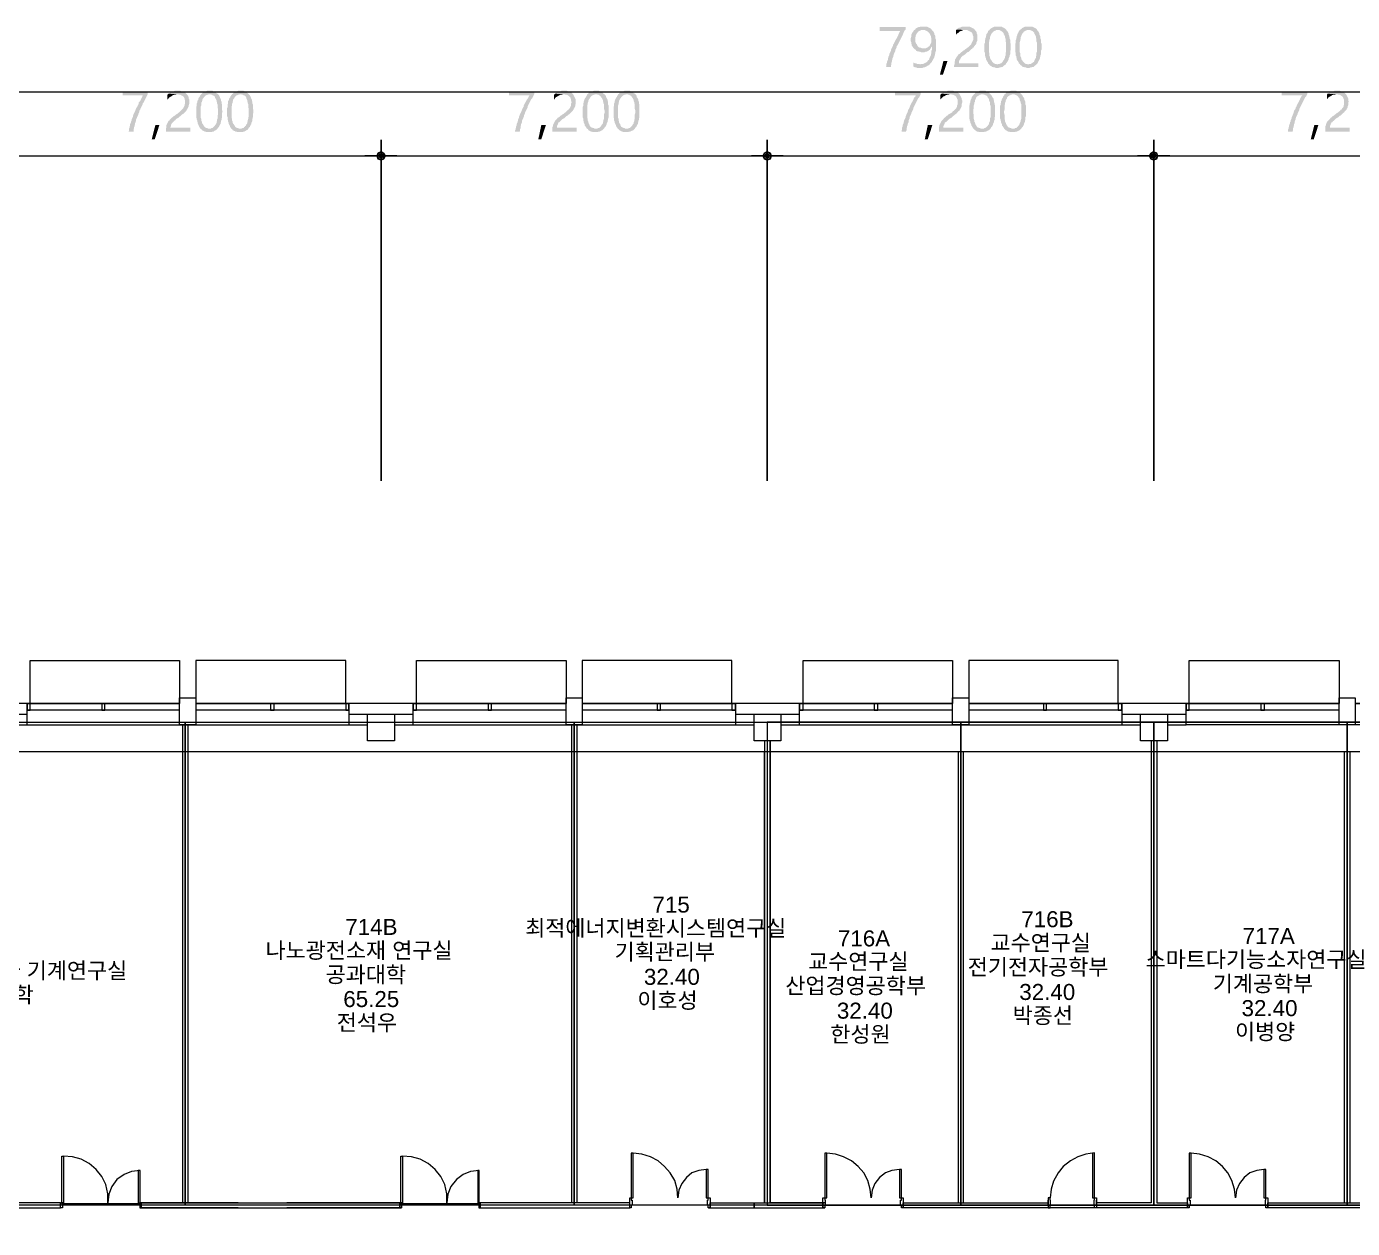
# Model space of a CAD drawing. Header units: millimetres. Extents: x -750 to 90962, y 11972 to 66109.
# Drawn here: x 33475 to 58176, y 28030 to 50419 of the extents above; entities that cross this region are included whole.
import ezdxf

# ---------------------------------------------------------------- set-up
doc = ezdxf.new("R2010")
doc.units = ezdxf.units.MM
for name, color, linetype in [('PDF_문자', 7, 'Continuous'), ('PDF_솔리드 채우기', 7, 'Continuous'), ('PDF_형상', 7, 'Continuous')]:
    doc.layers.add(name, color=color, linetype=linetype)
doc.styles.add('PDF 맑은고딕', font='Arial.ttf')

msp = doc.modelspace()

# ---------------------------------------------------------------- hatches: boundary and pattern name
at = {"layer": 'PDF_솔리드 채우기', "transparency": 33554559}
for points in [[(49851, 50409), (49371, 50409), (49371, 50334), (49748, 50334), (49748, 50334), (49738, 50315), (49729, 50296), (49720, 50278), (49710, 50249), (49701, 50231), (49691, 50212), (49682, 50193), (49673, 50183), (49663, 50165), (49654, 50146), (49644, 50127), (49635, 50108), (49625, 50089), (49616, 50071), (49616, 50061), (49607, 50042), (49597, 50023), (49588, 50005), (49578, 49986), (49578, 49967), (49569, 49948), (49560, 49929), (49550, 49911), (49550, 49892), (49541, 49873), (49531, 49854), (49531, 49845), (49522, 49816), (49522, 49798), (49513, 49779), (49503, 49760), (49503, 49741), (49494, 49722), (49494, 49694), (49494, 49675), (49484, 49666), (49578, 49666), (49578, 49675), (49578, 49694), (49588, 49713), (49588, 49732), (49588, 49741), (49597, 49769), (49597, 49788), (49607, 49807), (49607, 49826), (49616, 49845), (49625, 49863), (49625, 49882), (49635, 49911), (49644, 49929), (49654, 49948), (49663, 49976), (49663, 49986), (49673, 50005), (49682, 50023), (49682, 50042), (49691, 50061), (49701, 50071), (49710, 50089), (49720, 50108), (49729, 50127), (49738, 50146), (49748, 50165), (49757, 50183), (49767, 50202), (49776, 50221), (49785, 50240), (49795, 50259), (49804, 50278), (49814, 50306), (49823, 50325), (49833, 50343), (49851, 50362)], [(50190, 50419), (50171, 50419), (50153, 50419), (50134, 50419), (50115, 50409), (50096, 50409), (50077, 50400), (50058, 50391), (50040, 50381), (50030, 50362), (50011, 50353), (50002, 50343), (49993, 50325), (49983, 50315), (49974, 50296), (49964, 50278), (49955, 50259), (49955, 50240), (49955, 50221), (49945, 50193), (49945, 50174), (49945, 50155), (49955, 50127), (49955, 50108), (49964, 50089), (49964, 50071), (49974, 50052), (49983, 50042), (49993, 50023), (50011, 50005), (50181, 50014), (50181, 50014), (50153, 50014), (50134, 50023), (50115, 50023), (50096, 50033), (50087, 50042), (50068, 50061), (50068, 50071), (50058, 50089), (50049, 50099), (50040, 50118), (50030, 50146), (50030, 50165), (50030, 50183), (50030, 50193), (50030, 50212), (50040, 50231), (50040, 50249), (50049, 50268), (50058, 50287), (50068, 50306), (50077, 50306), (50087, 50325), (50105, 50334), (50124, 50343), (50143, 50353), (50162, 50353), (50181, 50353), (50341, 50353), (50331, 50372), (50322, 50381), (50303, 50391), (50284, 50400), (50265, 50409), (50247, 50419), (50228, 50419), (50209, 50419)], [(50981, 50419), (50971, 50419), (50953, 50419), (50924, 50419), (50905, 50419), (50887, 50409), (50868, 50400), (50849, 50400), (50830, 50391), (50821, 50381), (50802, 50362), (50962, 50353), (50981, 50353), (51000, 50353), (51018, 50343), (51037, 50334), (51056, 50325), (51075, 50315), (51084, 50306), (51094, 50287), (51103, 50278), (51103, 50259), (51113, 50231), (51113, 50212), (51113, 50193), (51113, 50174), (51103, 50155), (51094, 50136), (51084, 50118), (51075, 50099), (51075, 50089), (51056, 50071), (51047, 50061), (51037, 50052), (51018, 50033), (51000, 50023), (50981, 50005), (50962, 49995), (50943, 49976), (50924, 49967), (50905, 49948), (50887, 49939), (50868, 49920), (50858, 49911), (50840, 49901), (50830, 49892), (50821, 49873), (50802, 49854), (50793, 49835), (50783, 49816), (50774, 49807), (50774, 49798), (50774, 49779), (50764, 49760), (50764, 49741), (50764, 49722), (50755, 49694), (50755, 49666), (51207, 49666), (51207, 49732), (50849, 49732), (50849, 49741), (50849, 49760), (50849, 49779), (50858, 49798), (50868, 49807), (50877, 49826), (50887, 49845), (50905, 49863), (50905, 49863), (50915, 49873), (50934, 49882), (50943, 49892), (50962, 49901), (50981, 49920), (51000, 49939), (51028, 49948), (51037, 49958), (51056, 49976), (51075, 49995), (51094, 50005), (51103, 50023), (51122, 50033), (51131, 50052), (51141, 50061), (51150, 50080), (51160, 50080), (51169, 50099), (51169, 50118), (51178, 50136), (51188, 50155), (51188, 50174), (51188, 50193), (51188, 50221), (51188, 50221), (51188, 50249), (51188, 50268), (51178, 50287), (51178, 50306), (51169, 50325), (51160, 50334), (51141, 50353), (51131, 50372), (51131, 50372), (51113, 50381), (51094, 50391), (51075, 50400), (51056, 50409), (51037, 50419), (51018, 50419), (51000, 50419)], [(51574, 50419), (51564, 50419), (51545, 50419), (51527, 50419), (51508, 50419), (51489, 50409), (51470, 50400), (51451, 50391), (51442, 50381), (51423, 50372), (51414, 50353), (51564, 50353), (51574, 50353), (51583, 50353), (51602, 50353), (51611, 50343), (51621, 50343), (51630, 50334), (51649, 50325), (51658, 50315), (51668, 50306), (51677, 50296), (51677, 50278), (51687, 50268), (51696, 50249), (51705, 50231), (51705, 50212), (51715, 50183), (51715, 50165), (51715, 50136), (51724, 50118), (51724, 50089), (51724, 50061), (51724, 50033), (51724, 50005), (51724, 49976), (51724, 49948), (51715, 49929), (51715, 49901), (51715, 49882), (51705, 49863), (51705, 49835), (51696, 49826), (51687, 49807), (51677, 49788), (51668, 49779), (51658, 49760), (51649, 49751), (51640, 49741), (51630, 49732), (51621, 49732), (51602, 49722), (51593, 49722), (51583, 49722), (51564, 49713), (51715, 49713), (51724, 49732), (51743, 49751), (51743, 49760), (51753, 49769), (51762, 49788), (51771, 49807), (51771, 49826), (51781, 49845), (51790, 49863), (51790, 49882), (51800, 49901), (51800, 49920), (51800, 49939), (51800, 49967), (51809, 49986), (51809, 50014), (51809, 50042), (51809, 50042), (51809, 50071), (51809, 50099), (51800, 50118), (51800, 50146), (51800, 50174), (51790, 50193), (51790, 50212), (51781, 50231), (51781, 50249), (51771, 50268), (51771, 50287), (51762, 50306), (51753, 50325), (51743, 50334), (51734, 50343), (51724, 50362), (51715, 50372), (51705, 50381), (51687, 50391), (51677, 50400), (51668, 50400), (51649, 50409), (51640, 50419), (51621, 50419), (51602, 50419), (51593, 50419)], [(52148, 50419), (52138, 50419), (52120, 50419), (52101, 50419), (52082, 50419), (52063, 50409), (52044, 50400), (52025, 50391), (52016, 50381), (51997, 50372), (51988, 50353), (52138, 50353), (52148, 50353), (52157, 50353), (52176, 50353), (52185, 50343), (52195, 50343), (52214, 50334), (52223, 50325), (52233, 50315), (52242, 50306), (52251, 50296), (52251, 50278), (52261, 50268), (52270, 50249), (52280, 50231), (52280, 50212), (52289, 50183), (52289, 50165), (52289, 50136), (52298, 50118), (52298, 50089), (52298, 50061), (52298, 50033), (52298, 50005), (52298, 49976), (52298, 49948), (52289, 49929), (52289, 49901), (52289, 49882), (52280, 49863), (52280, 49835), (52270, 49826), (52261, 49807), (52251, 49788), (52251, 49779), (52242, 49760), (52223, 49751), (52214, 49741), (52204, 49732), (52195, 49732), (52185, 49722), (52167, 49722), (52157, 49722), (52138, 49713), (52289, 49713), (52308, 49732), (52317, 49751), (52317, 49760), (52327, 49769), (52336, 49788), (52345, 49807), (52355, 49826), (52355, 49845), (52364, 49863), (52364, 49882), (52374, 49901), (52374, 49920), (52374, 49939), (52374, 49967), (52383, 49986), (52383, 50014), (52383, 50042), (52383, 50042), (52383, 50071), (52383, 50099), (52374, 50118), (52374, 50146), (52374, 50174), (52364, 50193), (52364, 50212), (52364, 50231), (52355, 50249), (52345, 50268), (52345, 50287), (52336, 50306), (52327, 50325), (52317, 50334), (52308, 50343), (52298, 50362), (52289, 50372), (52280, 50381), (52261, 50391), (52251, 50400), (52242, 50400), (52223, 50409), (52214, 50419), (52195, 50419), (52176, 50419), (52167, 50419)], [(50341, 50353), (50181, 50353), (50190, 50353), (50209, 50353), (50228, 50343), (50247, 50334), (50265, 50325), (50275, 50315), (50294, 50296), (50294, 50296), (50303, 50278), (50313, 50259), (50322, 50240), (50322, 50221), (50331, 50202), (50331, 50183), (50331, 50155), (50331, 50146), (50331, 50127), (50322, 50108), (50313, 50089), (50303, 50071), (50294, 50052), (50275, 50042), (50341, 50042), (50341, 50033), (50341, 50014), (50341, 49986), (50331, 49967), (50331, 49939), (50331, 49920), (50322, 49901), (50322, 49882), (50313, 49863), (50303, 49845), (50294, 49826), (50294, 49816), (50284, 49798), (50275, 49798), (50265, 49779), (50247, 49760), (50237, 49751), (50218, 49741), (50200, 49732), (50181, 49722), (50162, 49722), (50143, 49722), (50124, 49713), (50303, 49713), (50313, 49732), (50331, 49751), (50341, 49760), (50341, 49769), (50350, 49779), (50360, 49798), (50369, 49816), (50378, 49826), (50388, 49845), (50388, 49863), (50397, 49882), (50397, 49901), (50407, 49920), (50407, 49939), (50416, 49967), (50416, 49986), (50416, 50005), (50416, 50033), (50416, 50061), (50416, 50080), (50416, 50108), (50416, 50127), (50416, 50155), (50416, 50174), (50407, 50193), (50407, 50212), (50407, 50240), (50397, 50259), (50388, 50268), (50388, 50287), (50378, 50306), (50369, 50325), (50360, 50334), (50360, 50334)], [(50802, 50362), (50793, 50353), (50793, 50268), (50793, 50268), (50802, 50287), (50821, 50296), (50840, 50306), (50858, 50325), (50877, 50334), (50887, 50334), (50905, 50343), (50924, 50353), (50943, 50353), (50962, 50353)], [(51414, 50353), (51395, 50343), (51385, 50325), (51385, 50315), (51376, 50306), (51367, 50287), (51357, 50278), (51357, 50259), (51348, 50240), (51348, 50221), (51338, 50202), (51338, 50183), (51329, 50165), (51329, 50146), (51329, 50118), (51320, 50099), (51320, 50071), (51320, 50042), (51320, 50023), (51320, 49995), (51320, 49976), (51320, 49948), (51329, 49929), (51329, 49911), (51329, 49882), (51338, 49863), (51338, 49845), (51348, 49826), (51348, 49807), (51357, 49788), (51367, 49779), (51376, 49760), (51385, 49751), (51385, 49732), (51404, 49722), (51414, 49703), (51423, 49694), (51442, 49685), (51461, 49666), (51480, 49666), (51498, 49656), (51517, 49656), (51536, 49647), (51555, 49647), (51555, 49647), (51583, 49647), (51602, 49656), (51621, 49656), (51640, 49666), (51658, 49666), (51668, 49675), (51687, 49694), (51705, 49703), (51715, 49713), (51564, 49713), (51555, 49713), (51536, 49722), (51527, 49722), (51517, 49722), (51498, 49732), (51489, 49741), (51480, 49751), (51470, 49760), (51461, 49769), (51451, 49788), (51442, 49798), (51433, 49816), (51423, 49835), (51423, 49854), (51414, 49873), (51414, 49892), (51414, 49920), (51404, 49939), (51404, 49967), (51404, 49995), (51404, 50023), (51404, 50052), (51404, 50080), (51404, 50099), (51404, 50127), (51414, 50155), (51414, 50174), (51423, 50193), (51423, 50221), (51433, 50240), (51433, 50249), (51442, 50268), (51451, 50287), (51461, 50296), (51470, 50306), (51480, 50325), (51489, 50325), (51498, 50334), (51517, 50343), (51527, 50343), (51536, 50353), (51555, 50353), (51564, 50353)], [(51988, 50353), (51969, 50343), (51960, 50325), (51960, 50315), (51950, 50306), (51941, 50287), (51931, 50278), (51931, 50259), (51922, 50240), (51922, 50221), (51913, 50202), (51913, 50183), (51903, 50165), (51903, 50146), (51903, 50118), (51894, 50099), (51894, 50071), (51894, 50042), (51894, 50023), (51894, 49995), (51894, 49976), (51894, 49948), (51903, 49929), (51903, 49911), (51903, 49882), (51913, 49863), (51913, 49845), (51922, 49826), (51922, 49807), (51931, 49788), (51941, 49779), (51950, 49760), (51960, 49751), (51960, 49732), (51978, 49722), (51988, 49703), (52007, 49694), (52016, 49685), (52035, 49666), (52054, 49666), (52073, 49656), (52091, 49656), (52110, 49647), (52129, 49647), (52129, 49647), (52157, 49647), (52176, 49656), (52195, 49656), (52214, 49666), (52233, 49666), (52242, 49675), (52261, 49694), (52280, 49703), (52289, 49713), (52138, 49713), (52129, 49713), (52110, 49722), (52101, 49722), (52091, 49722), (52073, 49732), (52063, 49741), (52054, 49751), (52044, 49760), (52035, 49769), (52025, 49788), (52016, 49798), (52007, 49816), (52007, 49835), (51997, 49854), (51988, 49873), (51988, 49892), (51988, 49920), (51978, 49939), (51978, 49967), (51978, 49995), (51978, 50023), (51978, 50052), (51978, 50080), (51978, 50099), (51978, 50127), (51988, 50155), (51988, 50174), (51997, 50193), (51997, 50221), (52007, 50240), (52007, 50249), (52016, 50268), (52025, 50287), (52035, 50296), (52044, 50306), (52054, 50325), (52063, 50325), (52073, 50334), (52091, 50343), (52101, 50343), (52110, 50353), (52129, 50353), (52138, 50353)], [(50275, 50042), (50265, 50033), (50247, 50023), (50228, 50014), (50209, 50014), (50181, 50014), (50011, 50005), (50021, 49995), (50040, 49986), (50049, 49967), (50068, 49958), (50087, 49958), (50105, 49948), (50124, 49948), (50143, 49939), (50171, 49939), (50181, 49939), (50200, 49939), (50218, 49948), (50237, 49948), (50256, 49958), (50275, 49967), (50284, 49976), (50303, 49986), (50313, 50005), (50322, 50023), (50341, 50042), (50341, 50042)], [(49993, 49751), (49993, 49675), (49993, 49675), (50011, 49666), (50030, 49656), (50049, 49656), (50068, 49647), (50096, 49647), (50115, 49647), (50124, 49647), (50143, 49647), (50162, 49647), (50181, 49656), (50200, 49656), (50218, 49666), (50237, 49675), (50256, 49685), (50275, 49694), (50284, 49703), (50303, 49713), (50124, 49713), (50105, 49722), (50087, 49722), (50068, 49722), (50049, 49732), (50030, 49732), (50011, 49741)], [(35734, 49214), (35263, 49214), (35263, 49139), (35640, 49139), (35640, 49129), (35630, 49111), (35621, 49092), (35611, 49073), (35602, 49054), (35593, 49035), (35574, 49016), (35564, 48998), (35564, 48979), (35555, 48960), (35545, 48941), (35536, 48922), (35527, 48913), (35517, 48894), (35508, 48875), (35508, 48866), (35498, 48847), (35489, 48828), (35480, 48809), (35470, 48791), (35461, 48762), (35461, 48743), (35451, 48725), (35442, 48706), (35433, 48687), (35433, 48668), (35423, 48649), (35423, 48640), (35414, 48621), (35404, 48602), (35404, 48574), (35395, 48555), (35395, 48536), (35385, 48518), (35385, 48499), (35385, 48480), (35376, 48461), (35470, 48461), (35470, 48471), (35470, 48489), (35470, 48508), (35480, 48527), (35480, 48546), (35489, 48565), (35489, 48583), (35498, 48602), (35498, 48621), (35508, 48640), (35517, 48668), (35517, 48687), (35527, 48706), (35536, 48734), (35545, 48753), (35555, 48772), (35555, 48791), (35564, 48800), (35574, 48819), (35574, 48838), (35583, 48856), (35593, 48875), (35602, 48894), (35611, 48913), (35621, 48932), (35630, 48951), (35640, 48969), (35640, 48988), (35658, 49007), (35668, 49026), (35677, 49045), (35687, 49063), (35696, 49082), (35705, 49101), (35715, 49120), (35724, 49139), (35734, 49158)], [(36289, 49223), (36289, 49223), (36270, 49223), (36242, 49223), (36223, 49214), (36204, 49214), (36185, 49205), (36167, 49195), (36148, 49186), (36138, 49176), (36120, 49167), (36280, 49158), (36298, 49158), (36317, 49148), (36336, 49148), (36355, 49139), (36374, 49129), (36393, 49120), (36402, 49111), (36411, 49092), (36421, 49073), (36421, 49054), (36430, 49035), (36430, 49007), (36430, 48988), (36421, 48969), (36421, 48951), (36411, 48932), (36402, 48913), (36393, 48894), (36383, 48885), (36374, 48875), (36364, 48866), (36345, 48847), (36336, 48838), (36317, 48819), (36298, 48809), (36280, 48791), (36261, 48781), (36242, 48762), (36223, 48753), (36204, 48734), (36185, 48725), (36176, 48715), (36157, 48696), (36148, 48687), (36138, 48668), (36120, 48659), (36110, 48640), (36101, 48621), (36091, 48602), (36091, 48602), (36082, 48583), (36082, 48565), (36082, 48546), (36073, 48518), (36073, 48499), (36073, 48461), (36524, 48461), (36524, 48536), (36157, 48536), (36157, 48546), (36167, 48565), (36167, 48583), (36176, 48602), (36176, 48612), (36195, 48631), (36204, 48640), (36223, 48659), (36223, 48659), (36233, 48668), (36251, 48678), (36261, 48696), (36280, 48706), (36298, 48715), (36317, 48734), (36345, 48753), (36355, 48762), (36374, 48781), (36393, 48791), (36411, 48809), (36421, 48819), (36440, 48838), (36449, 48847), (36458, 48866), (36468, 48875), (36468, 48885), (36477, 48894), (36487, 48913), (36496, 48932), (36496, 48951), (36505, 48979), (36505, 48998), (36505, 49016), (36505, 49026), (36505, 49045), (36505, 49063), (36496, 49082), (36496, 49101), (36487, 49120), (36477, 49139), (36458, 49158), (36449, 49167), (36440, 49176), (36430, 49186), (36411, 49195), (36393, 49205), (36374, 49214), (36355, 49214), (36336, 49223), (36317, 49223)], [(36120, 49167), (36101, 49148), (36101, 49063), (36110, 49063), (36120, 49082), (36138, 49101), (36157, 49111), (36176, 49120), (36185, 49129), (36204, 49139), (36223, 49148), (36242, 49148), (36261, 49158), (36280, 49158)], [(36731, 49158), (36713, 49139), (36703, 49120), (36703, 49120), (36694, 49101), (36684, 49092), (36675, 49073), (36675, 49054), (36665, 49045), (36656, 49026), (36656, 49007), (36647, 48988), (36647, 48960), (36647, 48941), (36637, 48922), (36637, 48894), (36637, 48875), (36637, 48847), (36637, 48819), (36637, 48800), (36637, 48772), (36637, 48753), (36637, 48725), (36647, 48706), (36647, 48687), (36656, 48668), (36656, 48649), (36665, 48631), (36665, 48612), (36675, 48593), (36684, 48574), (36684, 48565), (36694, 48546), (36703, 48536), (36713, 48518), (36731, 48508), (36741, 48489), (36760, 48480), (36778, 48471), (36797, 48461), (36807, 48461), (36835, 48452), (36854, 48452), (36873, 48452), (36873, 48452), (36891, 48452), (36920, 48452), (36938, 48461), (36957, 48461), (36967, 48471), (36985, 48480), (37004, 48489), (37014, 48499), (37033, 48518), (36882, 48518), (36873, 48518), (36854, 48518), (36844, 48527), (36825, 48527), (36816, 48536), (36807, 48536), (36797, 48546), (36788, 48555), (36778, 48574), (36769, 48583), (36760, 48602), (36750, 48612), (36741, 48631), (36741, 48649), (36731, 48668), (36731, 48696), (36722, 48715), (36722, 48743), (36722, 48772), (36722, 48800), (36722, 48828), (36722, 48847), (36722, 48875), (36722, 48903), (36722, 48932), (36731, 48951), (36731, 48979), (36731, 48998), (36741, 49016), (36750, 49035), (36750, 49054), (36760, 49073), (36769, 49082), (36778, 49101), (36788, 49111), (36797, 49120), (36807, 49129), (36816, 49139), (36825, 49139), (36844, 49148), (36854, 49148), (36873, 49158), (36882, 49158)], [(36891, 49223), (36882, 49223), (36863, 49223), (36844, 49223), (36825, 49214), (36807, 49205), (36788, 49205), (36769, 49195), (36760, 49186), (36741, 49167), (36731, 49158), (36882, 49158), (36891, 49158), (36901, 49158), (36910, 49148), (36929, 49148), (36938, 49139), (36948, 49139), (36957, 49129), (36976, 49120), (36985, 49111), (36985, 49092), (36995, 49082), (37004, 49063), (37014, 49045), (37014, 49026), (37023, 49007), (37023, 48988), (37033, 48969), (37033, 48941), (37033, 48913), (37042, 48885), (37042, 48856), (37042, 48828), (37042, 48809), (37042, 48781), (37033, 48753), (37033, 48725), (37033, 48706), (37023, 48678), (37023, 48659), (37014, 48640), (37014, 48621), (37004, 48602), (36995, 48593), (36985, 48574), (36976, 48565), (36967, 48555), (36957, 48546), (36948, 48536), (36938, 48527), (36920, 48527), (36910, 48518), (36891, 48518), (36882, 48518), (37033, 48518), (37042, 48536), (37061, 48546), (37061, 48555), (37070, 48574), (37080, 48593), (37089, 48602), (37089, 48621), (37098, 48640), (37098, 48659), (37108, 48678), (37108, 48696), (37117, 48725), (37117, 48743), (37117, 48762), (37117, 48791), (37117, 48809), (37127, 48838), (37127, 48838), (37117, 48866), (37117, 48894), (37117, 48922), (37117, 48951), (37117, 48969), (37108, 48988), (37108, 49016), (37098, 49035), (37098, 49054), (37089, 49073), (37080, 49092), (37080, 49101), (37070, 49120), (37061, 49139), (37051, 49148), (37042, 49158), (37033, 49167), (37014, 49176), (37004, 49186), (36995, 49195), (36976, 49205), (36967, 49214), (36948, 49214), (36938, 49223), (36920, 49223), (36901, 49223)], [(37305, 49158), (37287, 49139), (37277, 49120), (37277, 49120), (37268, 49101), (37258, 49092), (37249, 49073), (37249, 49054), (37240, 49045), (37230, 49026), (37230, 49007), (37230, 48988), (37221, 48960), (37221, 48941), (37221, 48922), (37211, 48894), (37211, 48875), (37211, 48847), (37211, 48819), (37211, 48800), (37211, 48772), (37211, 48753), (37221, 48725), (37221, 48706), (37221, 48687), (37230, 48668), (37230, 48649), (37240, 48631), (37240, 48612), (37249, 48593), (37258, 48574), (37268, 48565), (37268, 48546), (37277, 48536), (37287, 48518), (37305, 48508), (37315, 48489), (37334, 48480), (37353, 48471), (37371, 48461), (37390, 48461), (37409, 48452), (37428, 48452), (37447, 48452), (37447, 48452), (37465, 48452), (37494, 48452), (37513, 48461), (37531, 48461), (37550, 48471), (37560, 48480), (37578, 48489), (37597, 48499), (37607, 48518), (37456, 48518), (37447, 48518), (37428, 48518), (37418, 48527), (37400, 48527), (37390, 48536), (37381, 48536), (37371, 48546), (37362, 48555), (37353, 48574), (37343, 48583), (37334, 48602), (37324, 48612), (37315, 48631), (37315, 48649), (37305, 48668), (37305, 48696), (37296, 48715), (37296, 48743), (37296, 48772), (37296, 48800), (37296, 48828), (37296, 48847), (37296, 48875), (37296, 48903), (37296, 48932), (37305, 48951), (37305, 48979), (37315, 48998), (37315, 49016), (37324, 49035), (37324, 49054), (37334, 49073), (37343, 49082), (37353, 49101), (37362, 49111), (37371, 49120), (37381, 49129), (37390, 49139), (37400, 49139), (37418, 49148), (37428, 49148), (37447, 49158), (37456, 49158)], [(37465, 49223), (37456, 49223), (37437, 49223), (37418, 49223), (37400, 49214), (37381, 49205), (37362, 49205), (37343, 49195), (37334, 49186), (37315, 49167), (37305, 49158), (37456, 49158), (37465, 49158), (37475, 49158), (37494, 49148), (37503, 49148), (37513, 49139), (37522, 49139), (37541, 49129), (37550, 49120), (37560, 49111), (37569, 49092), (37569, 49082), (37578, 49063), (37588, 49045), (37588, 49026), (37597, 49007), (37597, 48988), (37607, 48969), (37607, 48941), (37607, 48913), (37616, 48885), (37616, 48856), (37616, 48828), (37616, 48809), (37616, 48781), (37616, 48753), (37607, 48725), (37607, 48706), (37597, 48678), (37597, 48659), (37588, 48640), (37588, 48621), (37578, 48602), (37569, 48593), (37560, 48574), (37550, 48565), (37541, 48555), (37531, 48546), (37522, 48536), (37513, 48527), (37494, 48527), (37484, 48518), (37465, 48518), (37456, 48518), (37607, 48518), (37616, 48536), (37635, 48546), (37635, 48555), (37644, 48574), (37654, 48593), (37663, 48602), (37663, 48621), (37673, 48640), (37682, 48659), (37682, 48678), (37682, 48696), (37691, 48725), (37691, 48743), (37691, 48762), (37691, 48791), (37701, 48809), (37701, 48838), (37701, 48838), (37701, 48866), (37691, 48894), (37691, 48922), (37691, 48951), (37691, 48969), (37682, 48988), (37682, 49016), (37673, 49035), (37673, 49054), (37663, 49073), (37654, 49092), (37654, 49101), (37644, 49120), (37635, 49139), (37625, 49148), (37616, 49158), (37607, 49167), (37597, 49176), (37578, 49186), (37569, 49195), (37560, 49205), (37541, 49214), (37531, 49214), (37513, 49223), (37494, 49223), (37484, 49223)], [(42934, 49214), (42463, 49214), (42463, 49139), (42840, 49139), (42840, 49129), (42830, 49111), (42821, 49092), (42811, 49073), (42793, 49054), (42783, 49035), (42774, 49016), (42764, 48998), (42755, 48979), (42745, 48960), (42736, 48941), (42736, 48922), (42727, 48913), (42717, 48894), (42708, 48875), (42708, 48866), (42698, 48847), (42689, 48828), (42680, 48809), (42670, 48791), (42661, 48762), (42651, 48743), (42651, 48725), (42642, 48706), (42633, 48687), (42633, 48668), (42623, 48649), (42623, 48640), (42614, 48621), (42604, 48602), (42604, 48574), (42595, 48555), (42595, 48536), (42585, 48518), (42585, 48499), (42576, 48480), (42576, 48461), (42661, 48461), (42670, 48471), (42670, 48489), (42670, 48508), (42680, 48527), (42680, 48546), (42680, 48565), (42689, 48583), (42689, 48602), (42698, 48621), (42708, 48640), (42708, 48668), (42717, 48687), (42727, 48706), (42736, 48734), (42745, 48753), (42745, 48772), (42755, 48791), (42764, 48800), (42764, 48819), (42774, 48838), (42783, 48856), (42793, 48875), (42802, 48894), (42811, 48913), (42811, 48932), (42821, 48951), (42830, 48969), (42840, 48988), (42849, 49007), (42858, 49026), (42868, 49045), (42877, 49063), (42896, 49082), (42905, 49101), (42915, 49120), (42924, 49139), (42934, 49158)], [(43489, 49223), (43489, 49223), (43461, 49223), (43442, 49223), (43423, 49214), (43404, 49214), (43385, 49205), (43367, 49195), (43348, 49186), (43329, 49176), (43320, 49167), (43480, 49158), (43498, 49158), (43517, 49148), (43536, 49148), (43555, 49139), (43574, 49129), (43583, 49120), (43593, 49111), (43611, 49092), (43611, 49073), (43621, 49054), (43621, 49035), (43630, 49007), (43621, 48988), (43621, 48969), (43621, 48951), (43611, 48932), (43602, 48913), (43593, 48894), (43583, 48885), (43574, 48875), (43564, 48866), (43545, 48847), (43536, 48838), (43517, 48819), (43498, 48809), (43480, 48791), (43461, 48781), (43433, 48762), (43414, 48753), (43404, 48734), (43385, 48725), (43367, 48715), (43357, 48696), (43348, 48687), (43329, 48668), (43320, 48659), (43310, 48640), (43301, 48621), (43291, 48602), (43291, 48602), (43282, 48583), (43282, 48565), (43273, 48546), (43273, 48518), (43273, 48499), (43273, 48461), (43724, 48461), (43724, 48536), (43357, 48536), (43357, 48546), (43357, 48565), (43367, 48583), (43376, 48602), (43376, 48612), (43385, 48631), (43404, 48640), (43423, 48659), (43423, 48659), (43433, 48668), (43442, 48678), (43461, 48696), (43480, 48706), (43498, 48715), (43517, 48734), (43536, 48753), (43555, 48762), (43574, 48781), (43593, 48791), (43611, 48809), (43621, 48819), (43640, 48838), (43649, 48847), (43658, 48866), (43668, 48875), (43668, 48885), (43677, 48894), (43687, 48913), (43696, 48932), (43696, 48951), (43705, 48979), (43705, 48998), (43705, 49016), (43705, 49026), (43705, 49045), (43705, 49063), (43696, 49082), (43687, 49101), (43677, 49120), (43668, 49139), (43658, 49158), (43649, 49167), (43640, 49176), (43630, 49186), (43611, 49195), (43593, 49205), (43574, 49214), (43555, 49214), (43536, 49223), (43517, 49223)], [(43320, 49167), (43301, 49148), (43301, 49063), (43310, 49063), (43320, 49082), (43338, 49101), (43357, 49111), (43367, 49120), (43385, 49129), (43404, 49139), (43423, 49148), (43442, 49148), (43461, 49158), (43480, 49158)], [(43922, 49158), (43913, 49139), (43903, 49120), (43903, 49120), (43894, 49101), (43884, 49092), (43875, 49073), (43865, 49054), (43865, 49045), (43856, 49026), (43856, 49007), (43847, 48988), (43847, 48960), (43847, 48941), (43837, 48922), (43837, 48894), (43837, 48875), (43837, 48847), (43837, 48819), (43837, 48800), (43837, 48772), (43837, 48753), (43837, 48725), (43847, 48706), (43847, 48687), (43847, 48668), (43856, 48649), (43856, 48631), (43865, 48612), (43875, 48593), (43875, 48574), (43884, 48565), (43894, 48546), (43903, 48536), (43913, 48518), (43931, 48508), (43941, 48489), (43960, 48480), (43978, 48471), (43988, 48461), (44007, 48461), (44025, 48452), (44044, 48452), (44073, 48452), (44073, 48452), (44091, 48452), (44110, 48452), (44129, 48461), (44148, 48461), (44167, 48471), (44185, 48480), (44204, 48489), (44214, 48499), (44233, 48518), (44082, 48518), (44073, 48518), (44054, 48518), (44044, 48527), (44025, 48527), (44016, 48536), (44007, 48536), (43988, 48546), (43978, 48555), (43969, 48574), (43960, 48583), (43960, 48602), (43950, 48612), (43941, 48631), (43941, 48649), (43931, 48668), (43931, 48696), (43922, 48715), (43922, 48743), (43922, 48772), (43922, 48800), (43922, 48828), (43922, 48847), (43922, 48875), (43922, 48903), (43922, 48932), (43922, 48951), (43931, 48979), (43931, 48998), (43941, 49016), (43941, 49035), (43950, 49054), (43960, 49073), (43969, 49082), (43978, 49101), (43988, 49111), (43997, 49120), (44007, 49129), (44016, 49139), (44025, 49139), (44044, 49148), (44054, 49148), (44063, 49158), (44082, 49158)], [(44082, 49223), (44082, 49223), (44063, 49223), (44044, 49223), (44025, 49214), (44007, 49205), (43988, 49205), (43969, 49195), (43950, 49186), (43941, 49167), (43922, 49158), (44082, 49158), (44082, 49158), (44101, 49158), (44110, 49148), (44129, 49148), (44138, 49139), (44148, 49139), (44157, 49129), (44167, 49120), (44176, 49111), (44185, 49092), (44195, 49082), (44204, 49063), (44214, 49045), (44214, 49026), (44223, 49007), (44223, 48988), (44233, 48969), (44233, 48941), (44233, 48913), (44233, 48885), (44242, 48856), (44242, 48828), (44242, 48809), (44233, 48781), (44233, 48753), (44233, 48725), (44233, 48706), (44223, 48678), (44223, 48659), (44214, 48640), (44214, 48621), (44204, 48602), (44195, 48593), (44185, 48574), (44176, 48565), (44167, 48555), (44157, 48546), (44148, 48536), (44138, 48527), (44120, 48527), (44110, 48518), (44091, 48518), (44082, 48518), (44233, 48518), (44242, 48536), (44251, 48546), (44261, 48555), (44270, 48574), (44280, 48593), (44280, 48602), (44289, 48621), (44298, 48640), (44298, 48659), (44308, 48678), (44308, 48696), (44317, 48725), (44317, 48743), (44317, 48762), (44317, 48791), (44317, 48809), (44317, 48838), (44317, 48838), (44317, 48866), (44317, 48894), (44317, 48922), (44317, 48951), (44308, 48969), (44308, 48988), (44308, 49016), (44298, 49035), (44298, 49054), (44289, 49073), (44280, 49092), (44270, 49101), (44270, 49120), (44261, 49139), (44251, 49148), (44242, 49158), (44223, 49167), (44214, 49176), (44204, 49186), (44195, 49195), (44176, 49205), (44167, 49214), (44148, 49214), (44138, 49223), (44120, 49223), (44101, 49223)], [(44496, 49158), (44487, 49139), (44477, 49120), (44477, 49120), (44468, 49101), (44458, 49092), (44449, 49073), (44440, 49054), (44440, 49045), (44430, 49026), (44430, 49007), (44421, 48988), (44421, 48960), (44421, 48941), (44411, 48922), (44411, 48894), (44411, 48875), (44411, 48847), (44411, 48819), (44411, 48800), (44411, 48772), (44411, 48753), (44411, 48725), (44421, 48706), (44421, 48687), (44421, 48668), (44430, 48649), (44430, 48631), (44440, 48612), (44449, 48593), (44458, 48574), (44458, 48565), (44468, 48546), (44477, 48536), (44487, 48518), (44505, 48508), (44515, 48489), (44534, 48480), (44553, 48471), (44562, 48461), (44581, 48461), (44600, 48452), (44628, 48452), (44647, 48452), (44647, 48452), (44665, 48452), (44684, 48452), (44703, 48461), (44722, 48461), (44741, 48471), (44760, 48480), (44778, 48489), (44788, 48499), (44807, 48518), (44656, 48518), (44647, 48518), (44628, 48518), (44618, 48527), (44600, 48527), (44590, 48536), (44581, 48536), (44562, 48546), (44553, 48555), (44543, 48574), (44534, 48583), (44534, 48602), (44524, 48612), (44515, 48631), (44515, 48649), (44505, 48668), (44505, 48696), (44496, 48715), (44496, 48743), (44496, 48772), (44496, 48800), (44496, 48828), (44496, 48847), (44496, 48875), (44496, 48903), (44496, 48932), (44496, 48951), (44505, 48979), (44505, 48998), (44515, 49016), (44515, 49035), (44524, 49054), (44534, 49073), (44543, 49082), (44553, 49101), (44562, 49111), (44571, 49120), (44581, 49129), (44590, 49139), (44600, 49139), (44618, 49148), (44628, 49148), (44647, 49158), (44656, 49158)], [(44665, 49223), (44656, 49223), (44637, 49223), (44618, 49223), (44600, 49214), (44581, 49205), (44562, 49205), (44543, 49195), (44524, 49186), (44515, 49167), (44496, 49158), (44656, 49158), (44656, 49158), (44675, 49158), (44684, 49148), (44703, 49148), (44713, 49139), (44722, 49139), (44731, 49129), (44741, 49120), (44750, 49111), (44760, 49092), (44769, 49082), (44778, 49063), (44788, 49045), (44788, 49026), (44797, 49007), (44797, 48988), (44807, 48969), (44807, 48941), (44807, 48913), (44807, 48885), (44816, 48856), (44816, 48828), (44816, 48809), (44807, 48781), (44807, 48753), (44807, 48725), (44807, 48706), (44797, 48678), (44797, 48659), (44788, 48640), (44788, 48621), (44778, 48602), (44769, 48593), (44760, 48574), (44750, 48565), (44741, 48555), (44731, 48546), (44722, 48536), (44713, 48527), (44694, 48527), (44684, 48518), (44665, 48518), (44656, 48518), (44807, 48518), (44816, 48536), (44835, 48546), (44835, 48555), (44844, 48574), (44854, 48593), (44863, 48602), (44863, 48621), (44873, 48640), (44873, 48659), (44882, 48678), (44882, 48696), (44891, 48725), (44891, 48743), (44891, 48762), (44891, 48791), (44891, 48809), (44891, 48838), (44891, 48838), (44891, 48866), (44891, 48894), (44891, 48922), (44891, 48951), (44891, 48969), (44882, 48988), (44882, 49016), (44873, 49035), (44873, 49054), (44863, 49073), (44854, 49092), (44844, 49101), (44844, 49120), (44835, 49139), (44825, 49148), (44816, 49158), (44807, 49167), (44788, 49176), (44778, 49186), (44769, 49195), (44750, 49205), (44741, 49214), (44722, 49214), (44713, 49223), (44694, 49223), (44675, 49223)], [(50134, 49214), (49654, 49214), (49654, 49139), (50040, 49139), (50040, 49129), (50030, 49111), (50011, 49092), (50002, 49073), (49993, 49054), (49983, 49035), (49974, 49016), (49964, 48998), (49955, 48979), (49945, 48960), (49936, 48941), (49927, 48922), (49927, 48913), (49917, 48894), (49908, 48875), (49898, 48866), (49898, 48847), (49889, 48828), (49880, 48809), (49870, 48791), (49861, 48762), (49851, 48743), (49851, 48725), (49842, 48706), (49833, 48687), (49823, 48668), (49823, 48649), (49814, 48640), (49814, 48621), (49804, 48602), (49795, 48574), (49795, 48555), (49785, 48536), (49785, 48518), (49785, 48499), (49776, 48480), (49776, 48461), (49861, 48461), (49861, 48471), (49870, 48489), (49870, 48508), (49870, 48527), (49880, 48546), (49880, 48565), (49889, 48583), (49889, 48602), (49898, 48621), (49908, 48640), (49908, 48668), (49917, 48687), (49927, 48706), (49927, 48734), (49936, 48753), (49945, 48772), (49955, 48791), (49955, 48800), (49964, 48819), (49974, 48838), (49983, 48856), (49993, 48875), (49993, 48894), (50002, 48913), (50011, 48932), (50021, 48951), (50030, 48969), (50040, 48988), (50049, 49007), (50058, 49026), (50068, 49045), (50077, 49063), (50087, 49082), (50105, 49101), (50115, 49120), (50124, 49139), (50134, 49158)], [(50689, 49223), (50680, 49223), (50661, 49223), (50642, 49223), (50623, 49214), (50604, 49214), (50585, 49205), (50567, 49195), (50548, 49186), (50529, 49176), (50520, 49167), (50680, 49158), (50698, 49158), (50717, 49148), (50736, 49148), (50755, 49139), (50774, 49129), (50783, 49120), (50793, 49111), (50802, 49092), (50811, 49073), (50821, 49054), (50821, 49035), (50821, 49007), (50821, 48988), (50821, 48969), (50811, 48951), (50811, 48932), (50802, 48913), (50793, 48894), (50783, 48885), (50774, 48875), (50764, 48866), (50745, 48847), (50727, 48838), (50717, 48819), (50698, 48809), (50670, 48791), (50651, 48781), (50633, 48762), (50614, 48753), (50595, 48734), (50585, 48725), (50567, 48715), (50557, 48696), (50548, 48687), (50529, 48668), (50520, 48659), (50510, 48640), (50501, 48621), (50491, 48602), (50491, 48602), (50482, 48583), (50482, 48565), (50473, 48546), (50473, 48518), (50473, 48499), (50473, 48461), (50924, 48461), (50924, 48536), (50557, 48536), (50557, 48546), (50557, 48565), (50567, 48583), (50576, 48602), (50576, 48612), (50585, 48631), (50604, 48640), (50623, 48659), (50623, 48659), (50633, 48668), (50642, 48678), (50661, 48696), (50680, 48706), (50698, 48715), (50717, 48734), (50736, 48753), (50755, 48762), (50774, 48781), (50793, 48791), (50802, 48809), (50821, 48819), (50830, 48838), (50849, 48847), (50858, 48866), (50868, 48875), (50868, 48885), (50877, 48894), (50887, 48913), (50896, 48932), (50896, 48951), (50896, 48979), (50905, 48998), (50905, 49016), (50905, 49026), (50905, 49045), (50896, 49063), (50896, 49082), (50887, 49101), (50877, 49120), (50868, 49139), (50858, 49158), (50849, 49167), (50840, 49176), (50821, 49186), (50811, 49195), (50793, 49205), (50774, 49214), (50755, 49214), (50736, 49223), (50708, 49223)], [(50520, 49167), (50501, 49148), (50501, 49063), (50501, 49063), (50520, 49082), (50538, 49101), (50548, 49111), (50567, 49120), (50585, 49129), (50604, 49139), (50623, 49148), (50642, 49148), (50661, 49158), (50680, 49158)], [(51122, 49158), (51113, 49139), (51094, 49120), (51094, 49120), (51084, 49101), (51084, 49092), (51075, 49073), (51065, 49054), (51065, 49045), (51056, 49026), (51056, 49007), (51047, 48988), (51047, 48960), (51037, 48941), (51037, 48922), (51037, 48894), (51037, 48875), (51037, 48847), (51037, 48819), (51037, 48800), (51037, 48772), (51037, 48753), (51037, 48725), (51037, 48706), (51047, 48687), (51047, 48668), (51056, 48649), (51056, 48631), (51065, 48612), (51075, 48593), (51075, 48574), (51084, 48565), (51094, 48546), (51103, 48536), (51113, 48518), (51122, 48508), (51141, 48489), (51160, 48480), (51169, 48471), (51188, 48461), (51207, 48461), (51225, 48452), (51244, 48452), (51273, 48452), (51273, 48452), (51291, 48452), (51310, 48452), (51329, 48461), (51348, 48461), (51367, 48471), (51385, 48480), (51404, 48489), (51414, 48499), (51433, 48518), (51273, 48518), (51263, 48518), (51254, 48518), (51235, 48527), (51225, 48527), (51216, 48536), (51197, 48536), (51188, 48546), (51178, 48555), (51169, 48574), (51160, 48583), (51150, 48602), (51150, 48612), (51141, 48631), (51131, 48649), (51131, 48668), (51122, 48696), (51122, 48715), (51122, 48743), (51122, 48772), (51113, 48800), (51113, 48828), (51113, 48847), (51113, 48875), (51122, 48903), (51122, 48932), (51122, 48951), (51131, 48979), (51131, 48998), (51141, 49016), (51141, 49035), (51150, 49054), (51160, 49073), (51160, 49082), (51169, 49101), (51178, 49111), (51188, 49120), (51207, 49129), (51216, 49139), (51225, 49139), (51235, 49148), (51254, 49148), (51263, 49158), (51282, 49158)], [(51282, 49223), (51282, 49223), (51263, 49223), (51235, 49223), (51216, 49214), (51197, 49205), (51188, 49205), (51169, 49195), (51150, 49186), (51141, 49167), (51122, 49158), (51282, 49158), (51282, 49158), (51301, 49158), (51310, 49148), (51320, 49148), (51338, 49139), (51348, 49139), (51357, 49129), (51367, 49120), (51376, 49111), (51385, 49092), (51395, 49082), (51404, 49063), (51404, 49045), (51414, 49026), (51423, 49007), (51423, 48988), (51423, 48969), (51433, 48941), (51433, 48913), (51433, 48885), (51433, 48856), (51433, 48828), (51433, 48809), (51433, 48781), (51433, 48753), (51433, 48725), (51423, 48706), (51423, 48678), (51423, 48659), (51414, 48640), (51404, 48621), (51404, 48602), (51395, 48593), (51385, 48574), (51376, 48565), (51367, 48555), (51357, 48546), (51348, 48536), (51329, 48527), (51320, 48527), (51310, 48518), (51291, 48518), (51273, 48518), (51433, 48518), (51442, 48536), (51451, 48546), (51461, 48555), (51470, 48574), (51480, 48593), (51480, 48602), (51489, 48621), (51498, 48640), (51498, 48659), (51508, 48678), (51508, 48696), (51508, 48725), (51517, 48743), (51517, 48762), (51517, 48791), (51517, 48809), (51517, 48838), (51517, 48838), (51517, 48866), (51517, 48894), (51517, 48922), (51517, 48951), (51508, 48969), (51508, 48988), (51498, 49016), (51498, 49035), (51489, 49054), (51489, 49073), (51480, 49092), (51470, 49101), (51461, 49120), (51451, 49139), (51442, 49148), (51433, 49158), (51423, 49167), (51414, 49176), (51404, 49186), (51385, 49195), (51376, 49205), (51367, 49214), (51348, 49214), (51338, 49223), (51320, 49223), (51301, 49223)], [(51696, 49158), (51687, 49139), (51677, 49120), (51668, 49120), (51668, 49101), (51658, 49092), (51649, 49073), (51640, 49054), (51640, 49045), (51630, 49026), (51630, 49007), (51621, 48988), (51621, 48960), (51611, 48941), (51611, 48922), (51611, 48894), (51611, 48875), (51611, 48847), (51611, 48819), (51611, 48800), (51611, 48772), (51611, 48753), (51611, 48725), (51611, 48706), (51621, 48687), (51621, 48668), (51630, 48649), (51630, 48631), (51640, 48612), (51649, 48593), (51649, 48574), (51658, 48565), (51668, 48546), (51677, 48536), (51687, 48518), (51696, 48508), (51715, 48489), (51734, 48480), (51743, 48471), (51762, 48461), (51781, 48461), (51800, 48452), (51818, 48452), (51847, 48452), (51847, 48452), (51865, 48452), (51884, 48452), (51903, 48461), (51922, 48461), (51941, 48471), (51960, 48480), (51978, 48489), (51988, 48499), (52007, 48518), (51847, 48518), (51847, 48518), (51828, 48518), (51809, 48527), (51800, 48527), (51790, 48536), (51771, 48536), (51762, 48546), (51753, 48555), (51743, 48574), (51734, 48583), (51724, 48602), (51724, 48612), (51715, 48631), (51705, 48649), (51705, 48668), (51696, 48696), (51696, 48715), (51696, 48743), (51696, 48772), (51687, 48800), (51687, 48828), (51687, 48847), (51696, 48875), (51696, 48903), (51696, 48932), (51696, 48951), (51705, 48979), (51705, 48998), (51715, 49016), (51715, 49035), (51724, 49054), (51734, 49073), (51743, 49082), (51743, 49101), (51753, 49111), (51762, 49120), (51781, 49129), (51790, 49139), (51800, 49139), (51809, 49148), (51828, 49148), (51837, 49158), (51856, 49158)], [(51856, 49223), (51856, 49223), (51837, 49223), (51818, 49223), (51790, 49214), (51781, 49205), (51762, 49205), (51743, 49195), (51724, 49186), (51715, 49167), (51696, 49158), (51856, 49158), (51856, 49158), (51875, 49158), (51884, 49148), (51894, 49148), (51913, 49139), (51922, 49139), (51931, 49129), (51941, 49120), (51950, 49111), (51960, 49092), (51969, 49082), (51978, 49063), (51978, 49045), (51988, 49026), (51997, 49007), (51997, 48988), (52007, 48969), (52007, 48941), (52007, 48913), (52007, 48885), (52007, 48856), (52007, 48828), (52007, 48809), (52007, 48781), (52007, 48753), (52007, 48725), (52007, 48706), (51997, 48678), (51997, 48659), (51988, 48640), (51978, 48621), (51978, 48602), (51969, 48593), (51960, 48574), (51950, 48565), (51941, 48555), (51931, 48546), (51922, 48536), (51903, 48527), (51894, 48527), (51884, 48518), (51865, 48518), (51847, 48518), (52007, 48518), (52016, 48536), (52025, 48546), (52035, 48555), (52044, 48574), (52054, 48593), (52054, 48602), (52063, 48621), (52073, 48640), (52073, 48659), (52082, 48678), (52082, 48696), (52082, 48725), (52091, 48743), (52091, 48762), (52091, 48791), (52091, 48809), (52091, 48838), (52091, 48838), (52091, 48866), (52091, 48894), (52091, 48922), (52091, 48951), (52082, 48969), (52082, 48988), (52082, 49016), (52073, 49035), (52063, 49054), (52063, 49073), (52054, 49092), (52044, 49101), (52035, 49120), (52025, 49139), (52016, 49148), (52007, 49158), (51997, 49167), (51988, 49176), (51978, 49186), (51969, 49195), (51950, 49205), (51941, 49214), (51922, 49214), (51913, 49223), (51894, 49223), (51875, 49223)], [(57334, 49214), (56854, 49214), (56854, 49139), (57240, 49139), (57240, 49129), (57221, 49111), (57211, 49092), (57202, 49073), (57193, 49054), (57183, 49035), (57174, 49016), (57164, 48998), (57155, 48979), (57145, 48960), (57136, 48941), (57127, 48922), (57117, 48913), (57117, 48894), (57108, 48875), (57098, 48866), (57089, 48847), (57080, 48828), (57080, 48809), (57070, 48791), (57061, 48762), (57051, 48743), (57042, 48725), (57042, 48706), (57033, 48687), (57023, 48668), (57023, 48649), (57014, 48640), (57014, 48621), (57004, 48602), (56995, 48574), (56995, 48555), (56985, 48536), (56985, 48518), (56976, 48499), (56976, 48480), (56976, 48461), (57061, 48461), (57061, 48471), (57070, 48489), (57070, 48508), (57070, 48527), (57080, 48546), (57080, 48565), (57089, 48583), (57089, 48602), (57098, 48621), (57098, 48640), (57108, 48668), (57117, 48687), (57117, 48706), (57127, 48734), (57136, 48753), (57145, 48772), (57155, 48791), (57155, 48800), (57164, 48819), (57174, 48838), (57183, 48856), (57183, 48875), (57193, 48894), (57202, 48913), (57211, 48932), (57221, 48951), (57230, 48969), (57240, 48988), (57249, 49007), (57258, 49026), (57268, 49045), (57277, 49063), (57287, 49082), (57296, 49101), (57315, 49120), (57324, 49139), (57334, 49158)], [(57889, 49223), (57880, 49223), (57861, 49223), (57842, 49223), (57823, 49214), (57795, 49214), (57776, 49205), (57767, 49195), (57748, 49186), (57729, 49176), (57710, 49167), (57880, 49158), (57889, 49158), (57917, 49148), (57936, 49148), (57955, 49139), (57964, 49129), (57983, 49120), (57993, 49111), (58002, 49092), (58011, 49073), (58021, 49054), (58021, 49035), (58021, 49007), (58021, 48988), (58021, 48969), (58011, 48951), (58011, 48932), (58002, 48913), (57983, 48894), (57983, 48885), (57974, 48875), (57955, 48866), (57945, 48847), (57927, 48838), (57908, 48819), (57889, 48809), (57870, 48791), (57851, 48781), (57833, 48762), (57814, 48753), (57795, 48734), (57785, 48725), (57767, 48715), (57757, 48696), (57748, 48687), (57729, 48668), (57720, 48659), (57701, 48640), (57691, 48621), (57691, 48602), (57682, 48602), (57682, 48583), (57673, 48565), (57673, 48546), (57673, 48518), (57673, 48499), (57673, 48461), (58124, 48461), (58124, 48536), (57757, 48536), (57757, 48546), (57757, 48565), (57767, 48583), (57767, 48602), (57776, 48612), (57785, 48631), (57804, 48640), (57814, 48659), (57823, 48659), (57833, 48668), (57842, 48678), (57861, 48696), (57870, 48706), (57889, 48715), (57917, 48734), (57936, 48753), (57955, 48762), (57974, 48781), (57983, 48791), (58002, 48809), (58021, 48819), (58030, 48838), (58040, 48847), (58058, 48866), (58068, 48875), (58068, 48885), (58077, 48894), (58087, 48913), (58087, 48932), (58096, 48951), (58096, 48979), (58096, 48998), (58105, 49016), (58105, 49026), (58096, 49045), (58096, 49063), (58096, 49082), (58087, 49101), (58077, 49120), (58068, 49139), (58058, 49158), (58040, 49167), (58040, 49176), (58021, 49186), (58011, 49195), (57993, 49205), (57974, 49214), (57955, 49214), (57936, 49223), (57908, 49223)], [(57710, 49167), (57701, 49148), (57701, 49063), (57701, 49063), (57720, 49082), (57729, 49101), (57748, 49111), (57767, 49120), (57785, 49129), (57795, 49139), (57814, 49148), (57842, 49148), (57861, 49158), (57880, 49158)]]:
    msp.add_hatch(color=256, dxfattribs=at).paths.add_polyline_path(points)

# ---------------------------------------------------------------- linework, layer by layer
at = {"layer": 'PDF_솔리드 채우기', "lineweight": 5, "transparency": 33554559}
for points in [[(50633, 49779), (50548, 49525), (50557, 49779), (50491, 49525)], [(35950, 48583), (35865, 48320), (35875, 48583), (35809, 48320)], [(43150, 48583), (43065, 48320), (43065, 48583), (43009, 48320)], [(50350, 48583), (50265, 48320), (50265, 48583), (50209, 48320)], [(57541, 48583), (57456, 48320), (57465, 48583), (57400, 48320)]]:
    msp.add_solid(points, dxfattribs=at)
at = {"layer": 'PDF_형상', "lineweight": 5}
for points in [[(11433, 49205), (90313, 49205)], [(33033, 48009), (39931, 48009)], [(40233, 48009), (47122, 48009)], [(47423, 48009), (54322, 48009)], [(54623, 48009), (61522, 48009)], [(33541, 37807), (33541, 38607), (36327, 38607), (36327, 37807)], [(39423, 37807), (39423, 38607), (36628, 38607), (36628, 37807)], [(40741, 37807), (40741, 38607), (43527, 38607), (43527, 37807)], [(46614, 37807), (46614, 38607), (43828, 38607), (43828, 37807)], [(47941, 37807), (47941, 38607), (50727, 38607), (50727, 37807)], [(53814, 37807), (53814, 38607), (51028, 38607), (51028, 37807)], [(55131, 37807), (55131, 38607), (57927, 38607), (57927, 37807)], [(33127, 37412), (33484, 37412), (33484, 37807), (32280, 37807), (32280, 37412), (32628, 37412)], [(40327, 37412), (40675, 37412), (40675, 37807), (39480, 37807), (39480, 37412), (39828, 37412)], [(47527, 37412), (47875, 37412), (47875, 37807), (46680, 37807), (46680, 37412), (47028, 37412)], [(54727, 37412), (55075, 37412), (55075, 37807), (53880, 37807), (53880, 37412), (54228, 37412)], [(63705, 37609), (63705, 37807), (61070, 37807), (58228, 37807), (61070, 37807), (61070, 37412), (61277, 37412), (61070, 37412), (55075, 37412)], [(32280, 37609), (33484, 37609)], [(36327, 37685), (33484, 37685)], [(39480, 37685), (36628, 37685)], [(39480, 37609), (40675, 37609)], [(43527, 37685), (40675, 37685)], [(46680, 37685), (43828, 37685)], [(46680, 37609), (47875, 37609)], [(50727, 37685), (47875, 37685)], [(53880, 37685), (51028, 37685)], [(53880, 37609), (55075, 37609)], [(57927, 37685), (55075, 37685)], [(61070, 37609), (61277, 37609), (61277, 28414), (56600, 28414), (56600, 28508), (59357, 28508)], [(86868, 18381), (54473, 18381), (47273, 18381), (43094, 18381), (32882, 18381), (22087, 18381), (11282, 18381), (11282, 26174), (11282, 28508), (15235, 28508), (15235, 30513), (15235, 37459), (18284, 37459), (61418, 37459)], [(33484, 37412), (39480, 37412)], [(36383, 37412), (36383, 28508)], [(36477, 37412), (36477, 28508)], [(40675, 37412), (46680, 37412)], [(43630, 37412), (43630, 28508)], [(43724, 37412), (43724, 28508)], [(47875, 37412), (53880, 37412)], [(47225, 37111), (47225, 28508), (47225, 36913)], [(48355, 28508), (47329, 28508), (47329, 37111), (47329, 28508)], [(54529, 37111), (54529, 28508), (55103, 28508), (55103, 28414), (49804, 28414), (49804, 28508), (52505, 28508)], [(54425, 37111), (54425, 28508), (53409, 28508)], [(18482, 36913), (61277, 36913)], [(50830, 36913), (50830, 28508)], [(50924, 36913), (50924, 28508)], [(58021, 36913), (58021, 28508)], [(58124, 36913), (58124, 28508)], [(61418, 28461), (18388, 28461), (18388, 30513), (15235, 30513), (15235, 28508), (11282, 28508), (11282, 26174), (22087, 26174), (32882, 26174), (43094, 26174), (47273, 26174), (54473, 26174), (79668, 26174)], [(46134, 29129), (46134, 28602), (46171, 28602), (46171, 29129), (46134, 29129), (46002, 29111), (45870, 29063), (45767, 28979), (45682, 28866), (45625, 28743), (45607, 28602), (45597, 28762), (45550, 28922), (45465, 29063), (45362, 29186), (45240, 29289), (45098, 29365), (44938, 29412), (44778, 29431), (44741, 29431), (44741, 28602), (44778, 28602), (44778, 29431)], [(49738, 29129), (49738, 28602), (49776, 28602), (49776, 29129), (49738, 29129), (49597, 29111), (49475, 29063), (49362, 28979), (49277, 28866), (49230, 28743), (49211, 28602), (49193, 28762), (49145, 28922), (49070, 29063), (48967, 29186), (48844, 29289), (48694, 29365), (48543, 29412), (48383, 29431), (48345, 29431), (48345, 28602), (48383, 28602), (48383, 29431)], [(53334, 29431), (53334, 28602), (53371, 28602), (53371, 29440), (53211, 29412), (53061, 29365), (52920, 29289), (52788, 29186), (52694, 29063), (52609, 28913), (52562, 28762), (52543, 28602)], [(56524, 29129), (56524, 28602), (56562, 28602), (56562, 29129), (56524, 29129), (56393, 29111), (56261, 29063), (56157, 28979), (56073, 28866), (56016, 28743), (55997, 28602), (55978, 28762), (55931, 28922), (55856, 29063), (55753, 29186), (55630, 29289), (55489, 29365), (55329, 29412), (55169, 29431), (55131, 29431), (55131, 28602), (55169, 28602), (55169, 29431)], [(35593, 29111), (35433, 29092), (35291, 29035), (35160, 28941), (35065, 28809), (35009, 28668), (34990, 28508), (34990, 28678), (34953, 28847), (34877, 28998), (34774, 29129), (34642, 29242), (34491, 29318), (34331, 29365), (34162, 29374)], [(41908, 29111), (41748, 29092), (41607, 29035), (41484, 28941), (41381, 28809), (41324, 28668), (41305, 28508), (41305, 28678), (41268, 28847), (41193, 28998), (41089, 29129), (40957, 29242), (40807, 29318), (40647, 29365), (40477, 29374)], [(27771, 28414), (34105, 28414), (34105, 28508), (27753, 28508)], [(35593, 28489), (34134, 28489)], [(35593, 28480), (34134, 28480)], [(35555, 28508), (40477, 28508), (40025, 28508), (38322, 28508)], [(37418, 28414), (35583, 28414), (40458, 28414), (38322, 28414)], [(37418, 28508), (35611, 28508)], [(35611, 28508), (35611, 28414), (35611, 28508)], [(40025, 28508), (40430, 28508), (40430, 28414)], [(41908, 28489), (40449, 28489)], [(41908, 28480), (40449, 28480)], [(41927, 28414), (44713, 28414), (44713, 28508), (41927, 28508)], [(41927, 28508), (41927, 28414), (41927, 28508)], [(46181, 28414), (48345, 28414)], [(46209, 28414), (46209, 28508), (47329, 28508), (48336, 28508)], [(48308, 28508), (48308, 28414)], [(52505, 28461), (52505, 28555)]]:
    msp.add_lwpolyline(points, dxfattribs=at)
at = {"layer": 'PDF_형상', "color": 1, "lineweight": 5}
msp.add_lwpolyline([(40082, 48311), (40082, 41958)], close=True, dxfattribs=at)
at = {"layer": 'PDF_형상', "lineweight": 5}
for points in [[(47273, 48311), (47273, 41958)], [(54473, 48311), (54473, 41958)], [(36327, 37807), (33484, 37807)], [(33484, 37685), (33541, 37685), (33541, 37807), (33484, 37807)], [(34877, 37685), (34934, 37685), (34934, 37807), (34877, 37807)], [(36553, 37911), (36562, 37911), (36628, 37911), (36628, 37412), (36327, 37412), (36327, 37911)], [(39480, 37807), (36628, 37807)], [(38021, 37685), (38087, 37685), (38087, 37807), (38021, 37807)], [(39423, 37685), (39480, 37685), (39480, 37807), (39423, 37807)], [(43527, 37807), (40675, 37807)], [(40675, 37685), (40741, 37685), (40741, 37807), (40675, 37807)], [(42077, 37685), (42134, 37685), (42134, 37807), (42077, 37807)], [(43743, 37911), (43762, 37911), (43828, 37911), (43828, 37412), (43527, 37412), (43527, 37911)], [(46680, 37807), (43828, 37807)], [(45221, 37685), (45287, 37685), (45287, 37807), (45221, 37807)], [(46614, 37685), (46680, 37685), (46680, 37807), (46614, 37807)], [(50727, 37807), (47875, 37807)], [(47875, 37685), (47941, 37685), (47941, 37807), (47875, 37807)], [(49268, 37685), (49334, 37685), (49334, 37807), (49268, 37807)], [(50943, 37911), (51028, 37911), (51028, 37412), (50727, 37412), (50727, 37911)], [(53880, 37807), (51028, 37807)], [(52421, 37685), (52477, 37685), (52477, 37807), (52421, 37807)], [(53814, 37685), (53880, 37685), (53880, 37807), (53814, 37807)], [(57927, 37807), (55075, 37807)], [(55075, 37685), (55131, 37685), (55131, 37807), (55075, 37807)], [(56468, 37685), (56534, 37685), (56534, 37807), (56468, 37807)], [(58143, 37911), (58153, 37911), (58228, 37911), (58228, 37412), (57927, 37412), (57927, 37911)], [(39828, 37609), (40327, 37609), (40327, 37111), (39828, 37111)], [(47028, 37609), (47527, 37609), (47527, 37111), (47028, 37111)], [(54228, 37609), (54727, 37609), (54727, 37111), (54228, 37111)], [(29127, 28461), (29127, 37459), (36430, 37459), (36430, 28461)], [(43677, 37459), (43677, 28461), (36430, 28461), (36430, 37459)], [(43677, 37459), (47273, 37459), (47273, 28461), (43677, 28461)], [(50877, 37459), (47273, 37459), (47273, 28461), (50877, 28461)], [(54473, 37459), (50877, 37459), (50877, 28461), (54473, 28461)], [(58077, 37459), (54473, 37459), (54473, 28461), (58077, 28461)], [(58077, 28461), (61418, 28461), (61418, 37459), (58077, 37459)], [(34162, 29374), (34162, 28508), (34134, 28508), (34134, 29374)], [(40477, 29374), (40477, 28508), (40449, 28508), (40449, 29374)], [(35555, 29111), (35555, 28508), (35593, 28508), (35593, 29111)], [(41880, 29111), (41880, 28508), (41908, 28508), (41908, 29111)], [(34143, 28480), (34143, 28414), (34134, 28414), (34105, 28414), (34105, 28508), (34134, 28508), (34134, 28480)], [(35583, 28480), (35583, 28414), (35611, 28414), (35611, 28508), (35593, 28508), (35593, 28480)], [(40458, 28480), (40458, 28414), (40449, 28414), (40430, 28414), (40430, 28508), (40449, 28508), (40449, 28480)], [(41898, 28480), (41898, 28414), (41927, 28414), (41927, 28508), (41908, 28508), (41908, 28480)], [(44713, 28602), (44741, 28602), (44741, 28555), (44760, 28555), (44760, 28461), (44741, 28461), (44741, 28414), (44713, 28414)], [(46209, 28602), (46209, 28414), (46171, 28414), (46171, 28461), (46162, 28461), (46162, 28555), (46171, 28555), (46171, 28602)], [(47028, 28414), (47028, 28508)], [(48308, 28602), (48345, 28602), (48345, 28555), (48355, 28555), (48355, 28461), (48345, 28461), (48345, 28414), (48308, 28414)], [(49804, 28602), (49804, 28414), (49776, 28414), (49776, 28461), (49757, 28461), (49757, 28555), (49776, 28555), (49776, 28602)], [(52505, 28602), (52505, 28414), (52543, 28414), (52543, 28461), (52553, 28461), (52553, 28555), (52543, 28555), (52543, 28602)], [(53409, 28602), (53409, 28414), (53371, 28414), (53371, 28461), (53362, 28461), (53362, 28555), (53371, 28555), (53371, 28602)], [(53409, 28555), (53409, 28461)], [(55103, 28602), (55131, 28602), (55131, 28555), (55150, 28555), (55150, 28461), (55131, 28461), (55131, 28414), (55103, 28414)], [(56600, 28602), (56600, 28414), (56562, 28414), (56562, 28461), (56553, 28461), (56553, 28555), (56562, 28555), (56562, 28602)]]:
    msp.add_lwpolyline(points, close=True, dxfattribs=at)
at = {"layer": 'PDF_형상', "lineweight": 25}
for points in [[(39779, 48010), (40372, 48010)], [(40156, 48010), (40127, 48057), (40080, 48085), (40024, 48057), (40005, 48010), (40024, 47954), (40080, 47935), (40127, 47954)], [(40005, 48010), (40024, 47954), (40080, 47935), (40127, 47954), (40156, 48010), (40127, 48057), (40080, 48085), (40024, 48057)], [(40118, 48010), (40099, 48038), (40080, 48048), (40052, 48038), (40043, 48010), (40052, 47982), (40080, 47972), (40099, 47982)], [(40043, 48010), (40052, 47982), (40080, 47972), (40099, 47982), (40118, 48010), (40099, 48038), (40080, 48048), (40052, 48038)], [(46979, 48010), (47572, 48010)], [(47346, 48010), (47327, 48057), (47271, 48085), (47223, 48057), (47195, 48010), (47223, 47954), (47271, 47935), (47327, 47954)], [(47195, 48010), (47223, 47954), (47271, 47935), (47327, 47954), (47346, 48010), (47327, 48057), (47271, 48085), (47223, 48057)], [(47308, 48010), (47299, 48038), (47271, 48048), (47252, 48038), (47233, 48010), (47252, 47982), (47271, 47972), (47299, 47982)], [(47233, 48010), (47252, 47982), (47271, 47972), (47299, 47982), (47308, 48010), (47299, 48038), (47271, 48048), (47252, 48038)], [(54169, 48010), (54771, 48010)], [(54546, 48010), (54527, 48057), (54470, 48085), (54423, 48057), (54395, 48010), (54423, 47954), (54470, 47935), (54527, 47954)], [(54395, 48010), (54423, 47954), (54470, 47935), (54527, 47954), (54546, 48010), (54527, 48057), (54470, 48085), (54423, 48057)], [(54508, 48010), (54498, 48038), (54470, 48048), (54442, 48038), (54433, 48010), (54442, 47982), (54470, 47972), (54498, 47982)], [(54433, 48010), (54442, 47982), (54470, 47972), (54498, 47982), (54508, 48010), (54498, 48038), (54470, 48048), (54442, 48038)]]:
    msp.add_lwpolyline(points, close=True, dxfattribs=at)

# ---------------------------------------------------------------- texts
at = {"layer": 'PDF_문자', "attachment_point": 4, "style": 'PDF 맑은고딕'}
for s, insert, char_height in [('715', (45136, 34061), 298.2), ('716B', (52007, 33788), 298.2), ('714B', (39414, 33647), 298.2), ('최적에너지변환시스템연구실', (42764, 33610), 298.16), ('717A', (56129, 33478), 298.2), ('나노광전소재 연구실', (37927, 33195), 298.2), ('기획관리부', (44430, 33167), 298.2), ('716A', (48590, 33431), 298.2), ('교수연구실', (51433, 33337), 298.2), ('교수연구실', (48035, 32988), 298.2), ('스마트다기능소자연구실', (54322, 33026), 298.16), ('멀티스케일 자연모사 기계연구실', (29880, 32819), 298.16), ('공과대학', (39047, 32744), 298.2), ('32.40', (44976, 32715), 298.2), ('전기전자공학부', (51009, 32885), 298.2), ('산업경영공학부', (47611, 32537), 298.2), ('기계공학부', (55574, 32574), 298.2), ('공과대학', (32110, 32367), 298.2), ('65.25', (39376, 32301), 298.2), ('이호성', (44854, 32264), 298.2), ('32.40', (51969, 32433), 298.2), ('32.40', (48571, 32085), 298.2), ('박종선', (51847, 31982), 298.2), ('32.40', (56110, 32132), 298.2), ('전석우', (39254, 31850), 298.2), ('이병양', (55988, 31680), 298.2), ('한성원', (48449, 31633), 298.2)]:
    msp.add_mtext(s, dxfattribs=dict(at, insert=insert, char_height=char_height))

doc.saveas('drawing.dxf')
